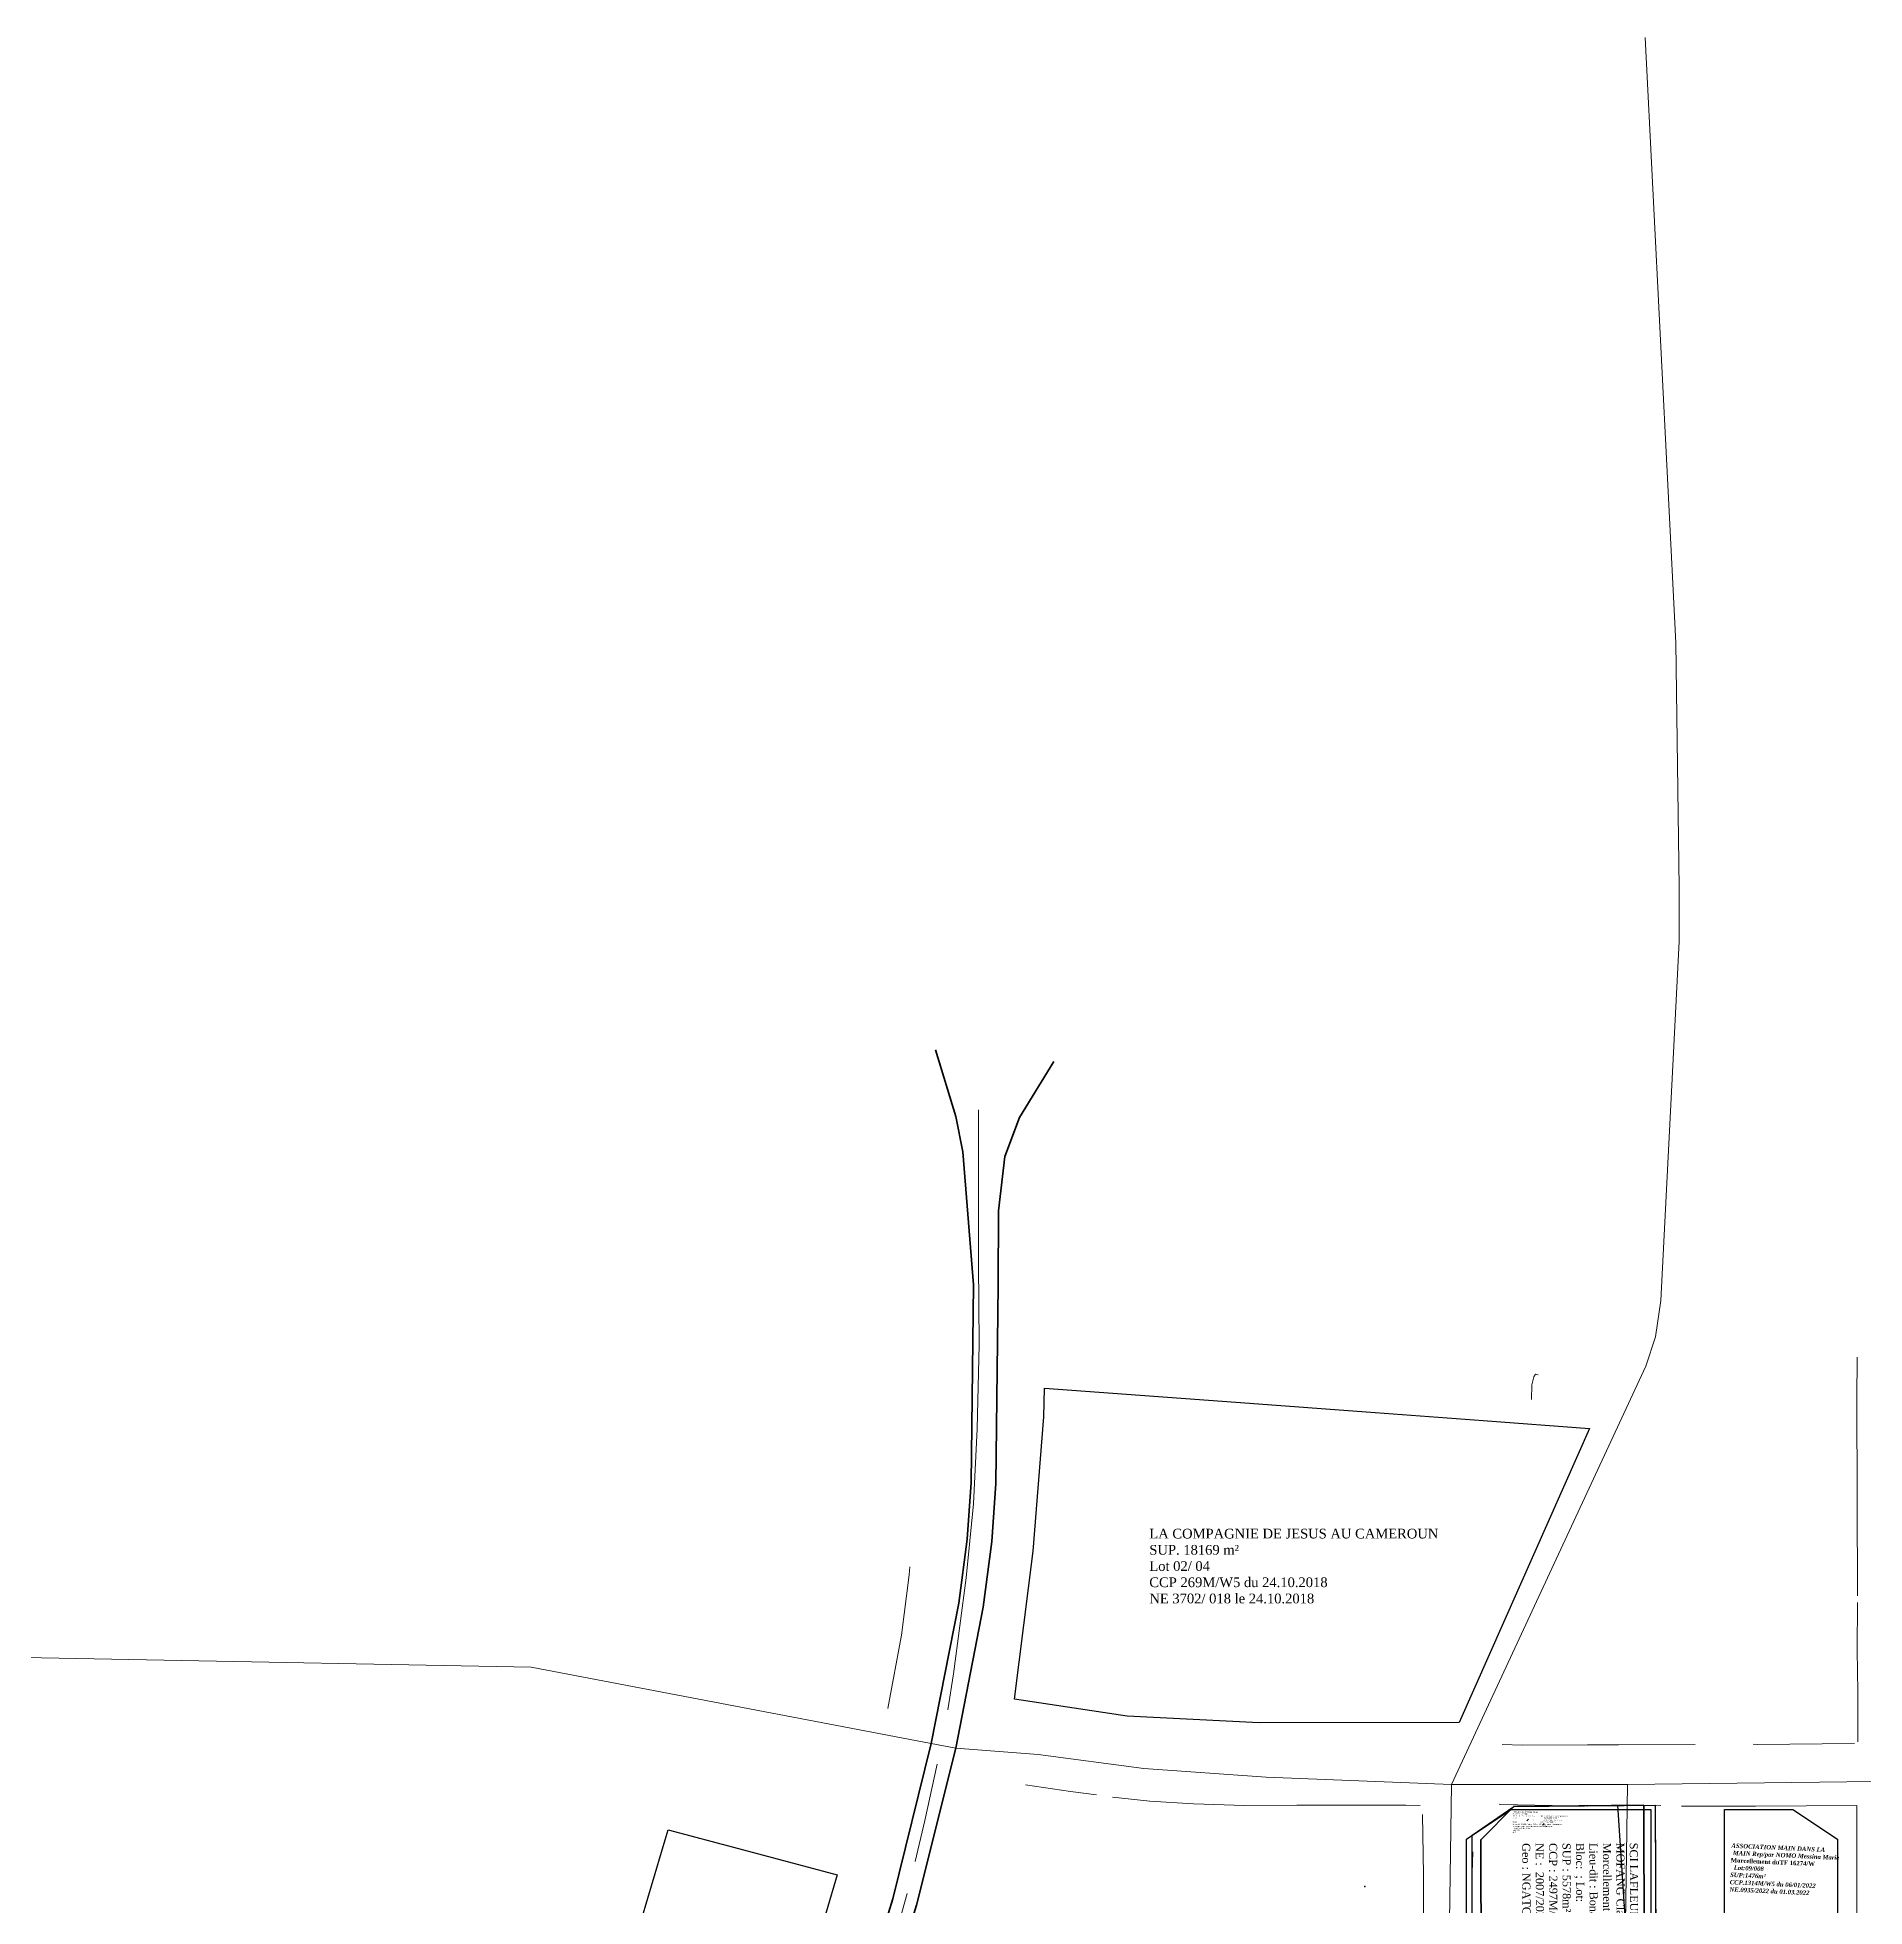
# Model space of a CAD drawing. Header units: millimetres. Extents: x 579832 to 917290, y 449831 to 1452191.
# Drawn here: x 581469 to 582095, y 452046 to 452686 of the extents above; entities that cross this region are included whole.
import ezdxf

# ---------------------------------------------------------------- set-up
doc = ezdxf.new("R2010")
doc.units = ezdxf.units.MM
doc.header["$LTSCALE"] = 10
for name, color, linetype, lineweight in [('drains_fossés', 120, 'Continuous', 20), ('MAJ APRES LE 13.01.2023', 222, 'Continuous', 30), ('Roads_main1', 10, 'Continuous', 100), ('Roads_others', 24, 'Continuous', 9)]:
    doc.layers.add(name, color=color, linetype=linetype, lineweight=lineweight)
doc.layers.add('end maj 26 02 2021', color=7, linetype='Continuous')
doc.layers.add('FER 2022', color=7, linetype='Continuous')
doc.styles.add('Times 1.0', font='times.ttf', dxfattribs={"width": 0.99, "height": 1})

msp = doc.modelspace()

# ---------------------------------------------------------------- linework, layer by layer
at = {"flags": 128}
msp.add_lwpolyline([(581973.74, 452078.89), (582021.67, 452078.89), (582021.67, 452038.88), (582021.66, 451988.89), (582021.66, 451937.4), (581958.49, 451937.41), (581958.51, 452068.66)], close=True, dxfattribs=at)
msp.add_lwpolyline([(581973.74, 452078.89), (582021.67, 452078.89), (582021.67, 452038.88), (582021.66, 451988.89), (582021.66, 451937.4), (581958.49, 451937.41), (581958.51, 452068.66)], close=True, dxfattribs=at)
at = {"color": 250, "lineweight": 50, "flags": 128}
msp.add_lwpolyline([(582019.26, 452080.3), (582019.6, 451937.99), (581963.72, 451937.99), (581963.41, 452068.5), (581974.72, 452079.93)], close=True, dxfattribs=at)
msp.add_lwpolyline([(582019.26, 452080.3), (582019.6, 451937.99), (581963.72, 451937.99), (581963.41, 452068.5), (581974.72, 452079.93)], close=True, dxfattribs=at)
at = {"color": 250, "flags": 128}
msp.add_lwpolyline([(582010.26, 452080.3), (582019.6, 451937.99), (581963.72, 451937.99), (581963.41, 452068.5), (581974.72, 452079.93)], close=True, dxfattribs=at)
msp.add_lwpolyline([(582010.26, 452080.3), (582019.6, 451937.99), (581963.72, 451937.99), (581963.41, 452068.5), (581974.72, 452079.93)], close=True, dxfattribs=at)
at = {"layer": 'drains_fossés'}
for points in [[(581791.28, 452318.62), (581791.22, 452300.31), (581791.23, 452265.82), (581791.47, 452238.27), (581790.83, 452209.35), (581789.48, 452183.67), (581787.04, 452158.28), (581782.62, 452125.38), (581780.71, 452113.02)], [(582092.55, 452152.14), (582092.38, 452185.28), (582092.28, 452219.51), (582092.37, 452233.81), (582092.37, 452233.9)], [(581980.82, 452219.41), (581980.94, 452224.4), (581981.62, 452227.14), (581982.21, 452228.07), (581983.09, 452227.84)], [(581767.67, 452162.08), (581767.44, 452159.34), (581764.87, 452138.58), (581760.17, 452113.45)], [(582092.64, 452102.02), (582092.59, 452119.22), (582092.4, 452133.33), (582092.52, 452149.85)], [(582092.64, 452102.02), (582092.59, 452119.22), (582092.4, 452133.33), (582092.52, 452149.85)], [(582036.83, 452101.17), (582010.55, 452101.02), (581999.99, 452101.01), (581977.69, 452100.97), (581970.7, 452101.18)], [(582036.83, 452101.17), (582010.55, 452101.02), (581999.99, 452101.01), (581977.69, 452100.97), (581970.7, 452101.18)], [(582091.45, 452101.52), (582058.22, 452101.18), (582056.76, 452101.22)], [(582091.45, 452101.52), (582058.22, 452101.18), (582056.76, 452101.22)], [(581777.11, 452094.39), (581772.81, 452075.08), (581769.56, 452060.99)], [(581831.67, 452083.94), (581822.82, 452085.01), (581807.33, 452087.28)], [(581837.11, 452083.1), (581849.95, 452081.73), (581864.97, 452080.8), (581882.4, 452080.23), (581900.39, 452080.35), (581922.81, 452080.31), (581937.71, 452080.32), (581942.67, 452080.24)], [(581837.11, 452083.1), (581849.95, 452081.73), (581864.97, 452080.8), (581882.4, 452080.23), (581900.39, 452080.35), (581922.81, 452080.31), (581937.71, 452080.32), (581942.67, 452080.24)], [(582025.09, 452080.21), (582000, 452080.05), (581999.77, 452080.05), (581970.04, 452080.63), (581969.68, 452080.65)], [(582025.09, 452080.21), (582000, 452080.05), (581999.77, 452080.05), (581970.04, 452080.63), (581969.68, 452080.65)], [(582092.25, 452039.74), (582092.33, 452080.26), (582057.59, 452080.01), (582032.24, 452080)], [(582092.25, 452039.74), (582092.33, 452080.26), (582057.59, 452080.01), (582032.24, 452080)], [(581943.42, 452077.14), (581943.77, 452056.46), (581943.81, 452034.43), (581943.89, 452030.93)], [(581943.42, 452077.14), (581943.77, 452056.46), (581943.81, 452034.43), (581943.89, 452030.93)], [(581960.66, 452064.33), (581960.5, 452057.03), (581960.47, 452011.78), (581960.9, 451957.8), (581960.56, 451919.47), (581960.63, 451879.9)], [(581960.66, 452064.33), (581960.5, 452057.03), (581960.47, 452011.78), (581960.9, 451957.8), (581960.56, 451919.47), (581960.63, 451879.9)], [(581679.21, 451847.59), (581682.22, 451852.25), (581689.68, 451864.76), (581698.46, 451880.36), (581706.73, 451895.66), (581714.14, 451910.26), (581719.59, 451921.41), (581724.68, 451932.58), (581730.23, 451944.9), (581732.37, 451949.38), (581733.51, 451952.24), (581737.04, 451961.52), (581738.9, 451966.4), (581742.11, 451974.52), (581745.94, 451984.62), (581749.98, 451996.02), (581752.89, 452004.68), (581756.84, 452016.06), (581760.2, 452027.33), (581764.35, 452041.49), (581766.77, 452050.08)]]:
    msp.add_lwpolyline(points, dxfattribs=at)
at = {"layer": 'end maj 26 02 2021', "color": 150, "lineweight": -3, "flags": 128}
msp.add_lwpolyline([(581813.88, 452223.32), (581884.1, 452218.1), (581924.15, 452215.12), (581964.19, 452212.14), (582000.71, 452209.43), (581996.7, 452200.4), (581955.94, 452108.66), (581887.49, 452108.54), (581842.16, 452110.84), (581803.6, 452116.66), (581809.97, 452167.44), (581813.63, 452213.43)], close=True, dxfattribs=at)
msp.add_lwpolyline([(581813.88, 452223.32), (581884.1, 452218.1), (581924.15, 452215.12), (581964.19, 452212.14), (582000.71, 452209.43), (581996.7, 452200.4), (581955.94, 452108.66), (581887.49, 452108.54), (581842.16, 452110.84), (581803.6, 452116.66), (581809.97, 452167.44), (581813.63, 452213.43)], close=True, dxfattribs=at)
msp.add_lwpolyline([(581813.88, 452223.32), (581884.1, 452218.1), (581924.15, 452215.12), (581964.19, 452212.14), (582000.71, 452209.43), (581996.7, 452200.4), (581955.94, 452108.66), (581887.49, 452108.54), (581842.16, 452110.84), (581803.6, 452116.66), (581809.97, 452167.44), (581813.63, 452213.43)], close=True, dxfattribs=at)
msp.add_lwpolyline([(581813.88, 452223.32), (581884.1, 452218.1), (581924.15, 452215.12), (581964.19, 452212.14), (582000.71, 452209.43), (581996.7, 452200.4), (581955.94, 452108.66), (581887.49, 452108.54), (581842.16, 452110.84), (581803.6, 452116.66), (581809.97, 452167.44), (581813.63, 452213.43)], close=True, dxfattribs=at)
at = {"layer": 'end maj 26 02 2021', "color": 3, "flags": 128}
msp.add_lwpolyline([(581684.81, 452071.86), (581709, 452065.48), (581742.79, 452056.46), (581731.43, 452018.11), (581674.47, 452036.98), (581683.79, 452068.45)], close=True, dxfattribs=at)
msp.add_lwpolyline([(581684.81, 452071.86), (581709, 452065.48), (581742.79, 452056.46), (581731.43, 452018.11), (581674.47, 452036.98), (581683.79, 452068.45)], close=True, dxfattribs=at)
at = {"layer": 'end maj 26 02 2021'}
msp.add_point((581923.61, 452052.49), dxfattribs=at)
msp.add_point((581923.61, 452052.49), dxfattribs=at)
msp.add_point((581923.61, 452052.49), dxfattribs=at)
msp.add_point((581923.61, 452052.49), dxfattribs=at)
at = {"layer": 'FER 2022', "flags": 128}
msp.add_lwpolyline([(582046.88, 452078.89), (582070.41, 452078.89), (582085.69, 452068.67), (582085.69, 452038.89), (582046.88, 452038.89)], close=True, dxfattribs=at)
msp.add_lwpolyline([(582046.88, 452078.89), (582070.41, 452078.89), (582085.69, 452068.67), (582085.69, 452038.89), (582046.88, 452038.89)], close=True, dxfattribs=at)
msp.add_lwpolyline([(582046.88, 452078.89), (582070.41, 452078.89), (582085.69, 452068.67), (582085.69, 452038.89), (582046.88, 452038.89)], close=True, dxfattribs=at)
msp.add_lwpolyline([(582046.88, 452078.89), (582070.41, 452078.89), (582085.69, 452068.67), (582085.69, 452038.89), (582046.88, 452038.89)], close=True, dxfattribs=at)
at = {"layer": 'MAJ APRES LE 13.01.2023', "lineweight": 30}
msp.add_line((581974.73, 452079.93), (582023.15, 452080.35), dxfattribs=at)
msp.add_line((581974.73, 452079.93), (582023.15, 452080.35), dxfattribs=at)
at = {"layer": 'MAJ APRES LE 13.01.2023', "color": 232, "lineweight": 30, "flags": 128}
msp.add_lwpolyline([(582023.15, 452080.35), (582023.87, 451937.91), (581960.72, 451937.99), (581960.42, 452070.11), (581974.73, 452079.93)], dxfattribs=at)
msp.add_lwpolyline([(582023.15, 452080.35), (582023.87, 451937.91), (581960.72, 451937.99), (581960.42, 452070.11), (581974.73, 452079.93)], dxfattribs=at)
at = {"layer": 'MAJ APRES LE 13.01.2023', "flags": 128}
msp.add_lwpolyline([(582023.15, 452080.35), (582023.67, 451977.53), (581990.63, 451977.58), (581990.57, 452004.24), (581960.57, 452004.28), (581960.42, 452070.11), (581974.73, 452079.93)], close=True, dxfattribs=at)
msp.add_lwpolyline([(582023.15, 452080.35), (582023.67, 451977.53), (581990.63, 451977.58), (581990.57, 452004.24), (581960.57, 452004.28), (581960.42, 452070.11), (581974.73, 452079.93)], close=True, dxfattribs=at)
at = {"layer": 'Roads_main1'}
for points in [[(581776.52, 452339.25), (581783.49, 452316.41), (581785.81, 452304.23), (581789.49, 452258.63), (581788.7, 452190.91), (581787.37, 452171.55), (581784.47, 452149.58), (581775.06, 452101.52), (581761.84, 452048.3), (581751.42, 452014.62), (581744.27, 451992.75), (581734.36, 451969.18), (581714.47, 451920.88), (581670.45, 451843.16), (581641.44, 451802.64), (581605.04, 451758.77), (581558.92, 451705.88)], [(581564.32, 451701.62), (581611.47, 451753.25), (581648.19, 451797.5), (581677.64, 451838.63), (581722.19, 451917.3), (581742.25, 451965.63), (581751.93, 451989.56), (581759.44, 452011.84), (581770.04, 452046.04), (581783.52, 452099.91), (581792.86, 452148.24), (581795.83, 452170.72), (581797.19, 452190.57), (581797.98, 452258.56), (581798.1, 452284.07), (581800.26, 452302.69), (581805.29, 452316.02), (581817.09, 452335.25)]]:
    msp.add_lwpolyline(points, dxfattribs=at)
at = {"layer": 'Roads_others'}
msp.add_line((582013.74, 452087.42), (582011.07, 451924.28), dxfattribs=at)
msp.add_line((582013.74, 452087.42), (582011.07, 451924.28), dxfattribs=at)
for points in [[(581953.31, 452087.43), (582019.97, 452230.81), (582023.34, 452240.84), (582025.15, 452253.29), (582031.44, 452376.34), (582031.42, 452394.82), (582030.21, 452478.67), (582019.77, 452686.19)], [(581953.31, 452087.43), (582019.97, 452230.81), (582023.34, 452240.84), (582025.15, 452253.29), (582031.44, 452376.34), (582031.42, 452394.82), (582030.21, 452478.67), (582019.77, 452686.19)], [(581345.15, 452135.81), (581347.29, 452133.95), (581350.12, 452133.09), (581637.95, 452127.61), (581775.06, 452101.52), (581783.52, 452099.91)], [(581953.31, 452087.43), (581889.83, 452089.93), (581847.96, 452092.94), (581811.67, 452097.68), (581783.52, 452099.91)], [(581953.31, 452087.43), (581889.83, 452089.93), (581847.96, 452092.94), (581811.67, 452097.68), (581783.52, 452099.91)], [(583168.13, 452092.06), (583096.18, 452092.25), (582957.17, 452091.84), (582869.52, 452092.59), (582744.53, 452090.42), (582653.39, 452090.16), (582561.19, 452089.11), (582489.43, 452088.24), (582410.54, 452087.22), (582288.24, 452088.64), (582256.58, 452088.43), (582224.07, 452088.44), (582160.77, 452088.45), (582098.21, 452088.46), (582013.74, 452087.42), (581953.31, 452087.43)], [(583168.13, 452092.06), (583096.18, 452092.25), (582957.17, 452091.84), (582869.52, 452092.59), (582744.53, 452090.42), (582653.39, 452090.16), (582561.19, 452089.11), (582489.43, 452088.24), (582410.54, 452087.22), (582288.24, 452088.64), (582256.58, 452088.43), (582224.07, 452088.44), (582160.77, 452088.45), (582098.21, 452088.46), (582013.74, 452087.42), (581953.31, 452087.43)], [(581953.31, 452087.43), (581950.42, 451884.42), (581949.81, 451840.96), (581950.35, 451784.12), (581950.3, 451730.35), (581952.57, 451595.64), (581951.93, 451550.34), (581951.87, 451477.29)], [(581953.31, 452087.43), (581950.42, 451884.42), (581949.81, 451840.96), (581950.35, 451784.12), (581950.3, 451730.35), (581952.57, 451595.64), (581951.93, 451550.34), (581951.87, 451477.29)]]:
    msp.add_lwpolyline(points, dxfattribs=at)

# ---------------------------------------------------------------- texts
at = {"layer": 'end maj 26 02 2021', "color": 150, "linetype": 'ByBlock', "lineweight": -3, "ltscale": 0.0014, "insert": (581849.79, 452175.09), "char_height": 3.3353, "width": 691.6278, "attachment_point": 1, "style": 'Times 1.0'}
msp.add_mtext('\\A1;{\\C256;LA COMPAGNIE DE JESUS AU CAMEROUN\\PSUP. 18169 m²\\PLot 02/ 04\\PCCP 269M/W5 du 24.10.2018\\PNE 3702/ 018 le 24.10.2018}', dxfattribs=at)
msp.add_mtext('\\A1;{\\C256;LA COMPAGNIE DE JESUS AU CAMEROUN\\PSUP. 18169 m²\\PLot 02/ 04\\PCCP 269M/W5 du 24.10.2018\\PNE 3702/ 018 le 24.10.2018}', dxfattribs=at)
at = {"layer": 'FER 2022', "insert": (582049.34, 452067.26), "char_height": 1.5, "width": 38.6829, "attachment_point": 1, "rotation": 357.42726}
msp.add_mtext('{\\fTimes New Roman|b1|i1|c0|p18;ASSOCIATION MAIN DANS LA\\P MAIN Rep/par NOMO Messina Marie\\P\\fTimes New Roman|b1|i0|c0|p18;\\C1;Morcellement duTF 16274/W\\P\\fTimes New Roman|b1|i1|c0|p18;\\C256;  Lot:09/008\\PSUP:1476m²\\PCCP.1314M/W5 du 06/01/2022\\PNE.0935/2022 du 01.03.2022}', dxfattribs=at)
msp.add_mtext('{\\fTimes New Roman|b1|i1|c0|p18;ASSOCIATION MAIN DANS LA\\P MAIN Rep/par NOMO Messina Marie\\P\\fTimes New Roman|b1|i0|c0|p18;\\C1;Morcellement duTF 16274/W\\P\\fTimes New Roman|b1|i1|c0|p18;\\C256;  Lot:09/008\\PSUP:1476m²\\PCCP.1314M/W5 du 06/01/2022\\PNE.0935/2022 du 01.03.2022}', dxfattribs=at)
msp.add_mtext('{\\fTimes New Roman|b1|i1|c0|p18;ASSOCIATION MAIN DANS LA\\P MAIN Rep/par NOMO Messina Marie\\P\\fTimes New Roman|b1|i0|c0|p18;\\C1;Morcellement duTF 16274/W\\P\\fTimes New Roman|b1|i1|c0|p18;\\C256;  Lot:09/008\\PSUP:1476m²\\PCCP.1314M/W5 du 06/01/2022\\PNE.0935/2022 du 01.03.2022}', dxfattribs=at)
msp.add_mtext('{\\fTimes New Roman|b1|i1|c0|p18;ASSOCIATION MAIN DANS LA\\P MAIN Rep/par NOMO Messina Marie\\P\\fTimes New Roman|b1|i0|c0|p18;\\C1;Morcellement duTF 16274/W\\P\\fTimes New Roman|b1|i1|c0|p18;\\C256;  Lot:09/008\\PSUP:1476m²\\PCCP.1314M/W5 du 06/01/2022\\PNE.0935/2022 du 01.03.2022}', dxfattribs=at)
at = {"layer": 'MAJ APRES LE 13.01.2023', "attachment_point": 1}
for s, insert, char_height, width, rotation in [("\\A1;{\\C3;FAMILLE DJIBE DISSAKE Rep par\\PAlain Richard DJIBE\\P\\C1;Rectificatif des Coordonnées a la suite d'une retrocession en compensation\\P;d'une parcelle de 88780m² suivant Arrête n°0387/A/MINDCAF/\\PSG/D1/D12 DU 13/\\H0.7x;\\S02#2023;\\H1.429x; de M le Ministre des Domaines du Cadastre\\Pet des Affaires Fonciéres Modifiant et completant certaines dispositions\\Pde l'Arrêté n°2495/Mindcaf. CAB du  07/ \\H0.7x;\\S11#2022;\\H1.429x;  portant rétrocession\\P en compensation d'une dépendance du domaine privé de l'Etat \\PT.F 16274/W DE 7875m² Consécutif à la requisition \\Pn°000072/ Y.10/ MINDCAF/ 5/ P530/ du 16/ 02/2023\\Pde M. le Conservateur WB    }\\PLieu -dit : Bonamoussadi \\PSUP: 8878m²\\PCCP : 2454M/W5 du 24/02/ 2023\\PNE: 1685/2023 du  24/ 02/ 2023\\P{\\C3;GEO: YOMY MBAKOP Anie}", (581974.28, 452078.25), 0.4082, 24.4646, 359.88005), ("\\A1;{\\C3;FAMILLE DJIBE DISSAKE Rep par\\PAlain Richard DJIBE\\P\\C1;Rectificatif des Coordonnées a la suite d'une retrocession en compensation\\P;d'une parcelle de 88780m² suivant Arrête n°0387/A/MINDCAF/\\PSG/D1/D12 DU 13/\\H0.7x;\\S02#2023;\\H1.429x; de M le Ministre des Domaines du Cadastre\\Pet des Affaires Fonciéres Modifiant et completant certaines dispositions\\Pde l'Arrêté n°2495/Mindcaf. CAB du  07/ \\H0.7x;\\S11#2022;\\H1.429x;  portant rétrocession\\P en compensation d'une dépendance du domaine privé de l'Etat \\PT.F 16274/W DE 7875m² Consécutif à la requisition \\Pn°000072/ Y.10/ MINDCAF/ 5/ P530/ du 16/ 02/2023\\Pde M. le Conservateur WB    }\\PLieu -dit : Bonamoussadi \\PSUP: 8878m²\\PCCP : 2454M/W5 du 24/02/ 2023\\PNE: 1685/2023 du  24/ 02/ 2023\\P{\\C3;GEO: YOMY MBAKOP Anie}", (581974.28, 452078.25), 0.4082, 24.4646, 359.88005), ('{\\fTimes New Roman|b0|i0|c0|p18;SCI LAFLEUR rep par KONTCHEU MOFANG Clauvis   \\P\\C1;Morcellement du T.F N°18541/W      \\P\\C256;Lieu-dit : Bonamoussadi \\PBloc:  ; Lot: \\PSUP : 5578m²\\PCCP : 2497M/W5 du  09/03/2023\\PNE :  2007/2023 du  09/03/2023\\P\\C1;Geo : NGATCHOUA Pierre}', (582017.23, 452067.5), 2.7652, 63.8365, 270.25445), ('{\\fTimes New Roman|b0|i0|c0|p18;SCI LAFLEUR rep par KONTCHEU MOFANG Clauvis   \\P\\C1;Morcellement du T.F N°18541/W      \\P\\C256;Lieu-dit : Bonamoussadi \\PBloc:  ; Lot: \\PSUP : 5578m²\\PCCP : 2497M/W5 du  09/03/2023\\PNE :  2007/2023 du  09/03/2023\\P\\C1;Geo : NGATCHOUA Pierre}', (582017.23, 452067.5), 2.7652, 63.8365, 270.25445)]:
    msp.add_mtext(s, dxfattribs=dict(at, insert=insert, char_height=char_height, width=width, rotation=rotation))

doc.saveas('drawing.dxf')
